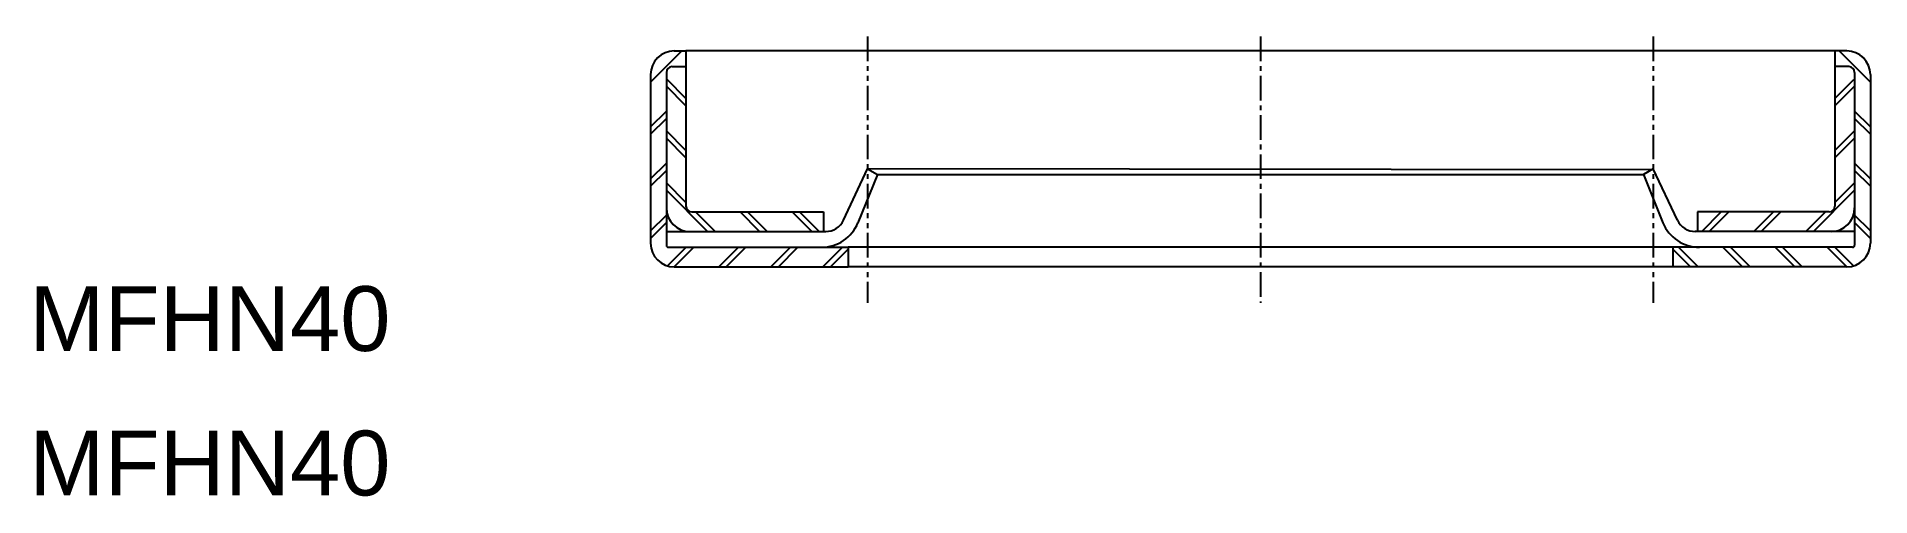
# Model space of a CAD drawing. Extents: x 393.2 to 486.5, y 572.1 to 595.6.
import ezdxf
from ezdxf.enums import TextEntityAlignment as Align

# ---------------------------------------------------------------- set-up
doc = ezdxf.new("R2010")
doc.units = 0
doc.linetypes.add('CENTER', pattern=[2, 1.25, -0.25, 0.25, -0.25])
doc.linetypes.add('PHANTOM', pattern=[2.5, 1.25, -0.25, 0.25, -0.25, 0.25, -0.25])
doc.layers.get('0').update_dxf_attribs({"linetype": 'CONTINUOUS'})
doc.layers.add('CENTER', color=1, linetype='CENTER')

msp = doc.modelspace()

# ---------------------------------------------------------------- linework, layer by layer
at = {"color": 3, "linetype": 'CONTINUOUS'}
for p, q in [((424.409, 593.23), (426.001, 594.823)), ((486.509, 593.23), (484.916, 594.823)), ((426.209, 592.025), (425.209, 593.025)), ((426.209, 592.409), (425.247, 593.37)), ((484.709, 592.409), (485.67, 593.37)), ((484.709, 592.025), (485.709, 593.025)), ((424.409, 590.963), (425.209, 591.763)), ((424.409, 590.579), (425.209, 591.379)), ((486.509, 590.963), (485.709, 591.763)), ((486.509, 590.579), (485.709, 591.379)), ((426.209, 589.757), (425.209, 590.757)), ((426.209, 589.373), (425.209, 590.373)), ((484.709, 589.757), (485.709, 590.757)), ((484.709, 589.373), (485.709, 590.373)), ((424.409, 588.311), (425.209, 589.111)), ((486.509, 588.311), (485.709, 589.111)), ((424.409, 587.927), (425.209, 588.727)), ((486.509, 587.927), (485.709, 588.727)), ((426.209, 587.106), (425.209, 588.106)), ((427.308, 585.623), (425.209, 587.722)), ((483.609, 585.623), (485.709, 587.722)), ((484.709, 587.106), (485.709, 588.106)), ((424.409, 585.659), (425.209, 586.459)), ((429.96, 585.623), (428.96, 586.623)), ((430.343, 585.623), (429.343, 586.623)), ((432.611, 585.623), (431.611, 586.623)), ((432.995, 585.623), (431.995, 586.623)), ((477.922, 585.623), (478.922, 586.623)), ((478.306, 585.623), (479.306, 586.623)), ((480.574, 585.623), (481.574, 586.623)), ((480.958, 585.623), (481.958, 586.623)), ((486.509, 585.659), (485.709, 586.459)), ((424.409, 585.275), (425.209, 586.075)), ((486.509, 585.275), (485.709, 586.075)), ((425.272, 583.871), (426.224, 584.823)), ((425.607, 583.823), (426.607, 584.823)), ((427.875, 583.823), (428.875, 584.823)), ((428.259, 583.823), (429.259, 584.823)), ((430.527, 583.823), (431.527, 584.823)), ((430.911, 583.823), (431.911, 584.823)), ((433.178, 583.823), (434.178, 584.823)), ((433.562, 583.823), (434.459, 584.719)), ((477.355, 583.823), (476.459, 584.719)), ((477.739, 583.823), (476.739, 584.823)), ((480.007, 583.823), (479.007, 584.823)), ((480.39, 583.823), (479.39, 584.823)), ((482.658, 583.823), (481.658, 584.823)), ((483.042, 583.823), (482.042, 584.823)), ((485.31, 583.823), (484.31, 584.823)), ((485.645, 583.871), (484.694, 584.823))]:
    msp.add_line(p, q, dxfattribs=at)
at = {"color": 7, "linetype": 'CONTINUOUS'}
for p, q in [((425.609, 594.823), (426.209, 594.823)), ((426.209, 594.823), (426.209, 594.023)), ((484.709, 594.823), (426.209, 594.823)), ((485.309, 594.823), (484.709, 594.823)), ((484.709, 594.823), (484.709, 594.023)), ((424.695, 594.401), (424.83, 594.536)), ((425.509, 594.023), (426.209, 594.023)), ((426.209, 594.023), (426.209, 586.923)), ((484.709, 594.023), (484.709, 586.923)), ((485.409, 594.023), (484.709, 594.023)), ((486.222, 594.401), (486.087, 594.536)), ((424.409, 593.623), (424.409, 585.023)), ((425.209, 593.723), (425.209, 584.923)), ((485.709, 593.723), (485.709, 584.923)), ((486.509, 593.623), (486.509, 585.023)), ((434.228, 586.198), (435.459, 588.823)), ((435.959, 588.523), (434.965, 586.071)), ((435.459, 588.823), (435.959, 588.523)), ((475.459, 588.769), (435.459, 588.823)), ((435.959, 588.523), (474.959, 588.523)), ((475.459, 588.823), (474.959, 588.523)), ((474.959, 588.523), (475.952, 586.071)), ((476.689, 586.198), (475.459, 588.823)), ((426.509, 586.623), (433.209, 586.623)), ((427.692, 585.623), (426.692, 586.623)), ((433.209, 586.623), (433.209, 585.623)), ((484.409, 586.623), (477.709, 586.623)), ((477.709, 586.623), (477.709, 585.623)), ((483.225, 585.623), (484.225, 586.623)), ((425.209, 585.623), (433.209, 585.623)), ((433.209, 585.623), (433.323, 585.623)), ((477.709, 585.623), (477.594, 585.623)), ((485.709, 585.623), (477.709, 585.623)), ((425.309, 584.823), (434.459, 584.823)), ((434.459, 584.823), (434.459, 583.823)), ((476.459, 584.823), (434.459, 584.823)), ((485.609, 584.823), (476.459, 584.823)), ((476.459, 584.823), (476.459, 583.823)), ((425.609, 583.823), (434.459, 583.823)), ((476.459, 583.823), (434.459, 583.823)), ((485.309, 583.823), (476.459, 583.823))]:
    msp.add_line(p, q, dxfattribs=at)
at = {"color": 3, "linetype": 'PHANTOM'}
for p, q in [((435.459, 595.552), (435.459, 581.987)), ((475.459, 595.552), (475.459, 581.987))]:
    msp.add_line(p, q, dxfattribs=at)
at = {"color": 7, "linetype": 'CONTINUOUS'}
for centre, radius, start, end in [((425.609, 593.623), 1.2, 90, 180), ((485.309, 593.623), 1.2, 360, 90), ((425.509, 593.723), 0.3, 90, 180), ((485.409, 593.723), 0.3, 0, 90), ((426.409, 586.823), 1.2, 180, 270), ((426.509, 586.923), 0.3, 180, 270), ((484.409, 586.923), 0.3, 270, 0), ((484.509, 586.823), 1.2, 270, 0), ((433.111, 586.823), 2, 270, 337.9321), ((433.323, 586.623), 1, 270, 334.88517), ((477.806, 586.823), 2, 202.0679, 270), ((477.594, 586.623), 1, 205.11483, 270), ((425.609, 585.023), 1.2, 180, 270), ((425.309, 584.923), 0.1, 180, 270), ((485.309, 585.023), 1.2, 270, 360), ((485.609, 584.923), 0.1, 270, 0)]:
    msp.add_arc(centre, radius, start, end, dxfattribs=at)
at = {"layer": 'CENTER', "color": 1, "linetype": 'CENTER'}
msp.add_line((455.459, 595.552), (455.459, 581.987), dxfattribs=at)

# ---------------------------------------------------------------- texts
at = {"color": 7, "linetype": 'CONTINUOUS', "width": 1.041667}
for p in [(392.773, 578.547), (392.773, 571.187)]:
    msp.add_text('MFHN40', height=3.3, dxfattribs=at).set_placement(p, align=Align.BOTTOM_LEFT)

doc.saveas('drawing.dxf')
